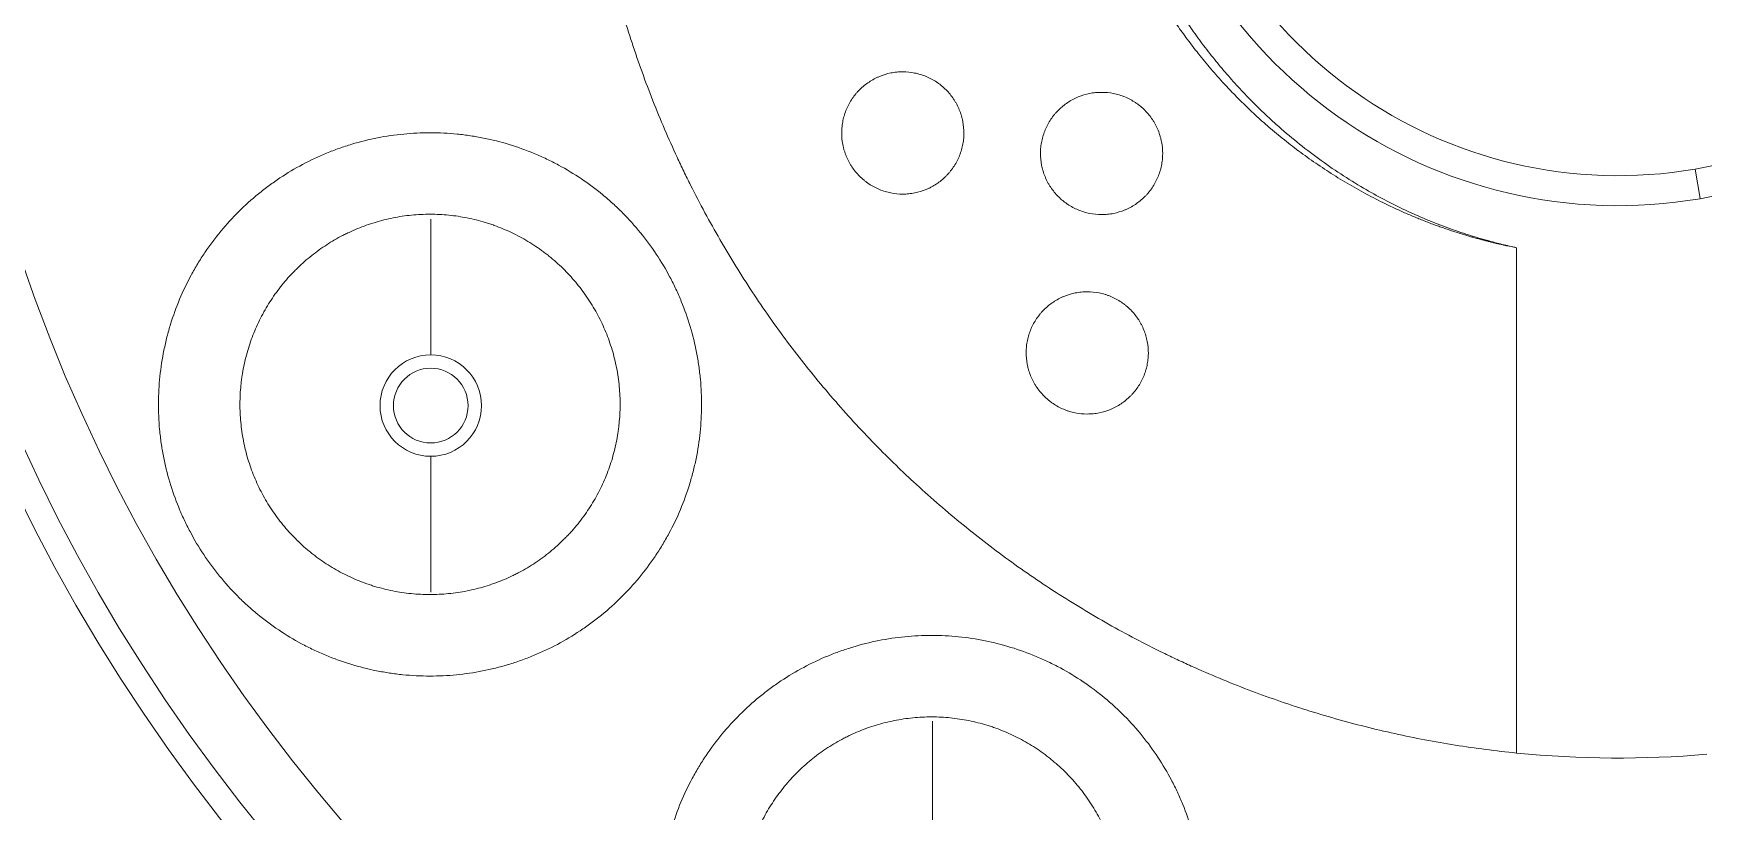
# Model space of a CAD drawing. Extents: x 541 to 1062, y 0 to 382.
# Drawn here: x 872.35 to 896.96, y 260 to 271.45 of the extents above; entities that cross this region are included whole.
import ezdxf

# ---------------------------------------------------------------- set-up
doc = ezdxf.new("R2010")
doc.units = 0
doc.header["$LTSCALE"] = 10
doc.header["$MEASUREMENT"] = 0
doc.layers.add('1', color=7, linetype='CONTINUOUS')

msp = doc.modelspace()

# ---------------------------------------------------------------- linework, layer by layer
at = {"layer": '1', "color": 7, "linetype": 'Continuous', "lineweight": 13}
for p, q in [((896.833, 269.458), (896.908, 269.022)), ((878.207, 268.721), (878.207, 266.722)), ((878.207, 263.228), (878.207, 265.228)), ((885.6, 261.328), (885.6, 259.328))]:
    msp.add_line(p, q, dxfattribs=at)
at = {"layer": '1', "color": 7, "linetype": 'Continuous', "lineweight": 18}
for centre, radius, start, end in [((895.7, 276.074), 45.353, 90, 267.6206), ((895.7, 276.074), 45.353, 272.3738, 90), ((895.7, 276.074), 41.78, 282.5334, 97.4666), ((895.7, 276.074), 41.2, 90, 267.3523), ((895.7, 276.074), 41.2, 272.6477, 90), ((895.7, 276.074), 41.78, 102.5334, 267.3912), ((895.7, 276.074), 7.155, 279.717, 99.717), ((895.7, 276.074), 7.155, 99.717, 279.717), ((878.207, 265.975), 0.55, 90, 270), ((878.207, 265.975), 0.55, 270, 90), ((895.7, 276.074), 15.288, 264.3694, 274.895)]:
    msp.add_arc(centre, radius, start, end, dxfattribs=at)
at = {"layer": '1', "color": 7, "linetype": 'Continuous', "lineweight": 13}
for centre, radius, start, end in [((895.7, 276.074), 26.189, 90, 270), ((895.7, 276.074), 26.189, 270, 90), ((895.7, 276.074), 6.713, 99.717, 279.717), ((895.7, 276.074), 6.713, 279.717, 99.717), ((895.7, 276.074), 25.813, 180, 270), ((895.7, 276.074), 24.827, 180, 0), ((895.7, 276.074), 25.813, 270, 0), ((878.207, 265.975), 0.747, 90, 270), ((878.207, 265.975), 0.747, 270, 90)]:
    msp.add_arc(centre, radius, start, end, dxfattribs=at)
at = {"layer": '1', "color": 7, "linetype": 'Continuous', "lineweight": 18}
for points, weights in [([(895.7, 321.97), (847.662, 321.97), (829.279, 277.589), (863.247, 243.621)], [1, 0.588455621577, 0.588455621577, 1]), ([(928.153, 243.621), (962.121, 277.589), (943.738, 321.97), (895.7, 321.97)], [1, 0.588455621576, 0.588455621576, 1])]:
    msp.add_rational_spline(points, weights, degree=3, dxfattribs=at)
for points, knots in [([(881.774, 282.383), (881.648, 282.105), (881.414, 281.544), (881.114, 280.684), (880.949, 280.1), (880.837, 279.658), (880.802, 279.51), (880.753, 279.287), (880.737, 279.212), (880.707, 279.063), (880.692, 278.989), (880.622, 278.616), (880.574, 278.317), (880.498, 277.719), (880.439, 277.119), (880.404, 276.218), (880.416, 275.616), (880.446, 275.013), (880.47, 274.711), (880.511, 274.333), (880.52, 274.257), (880.539, 274.106), (880.569, 273.879), (880.604, 273.655), (880.681, 273.207), (880.8, 272.615), (880.953, 272.033), (881.123, 271.456), (881.311, 270.885), (881.532, 270.323), (881.711, 269.906), (881.804, 269.699), (881.901, 269.493), (881.967, 269.356), (882.001, 269.287), (882.172, 268.947), (882.316, 268.68), (882.619, 268.157), (882.936, 267.644), (883.455, 266.906), (884.017, 266.2), (884.421, 265.75), (884.734, 265.421), (884.841, 265.312), (885.003, 265.152), (885.058, 265.099), (885.168, 264.993), (885.223, 264.941), (885.501, 264.682), (885.956, 264.283), (886.669, 263.728), (887.412, 263.217), (888.186, 262.75), (888.789, 262.433), (889.132, 262.269), (889.27, 262.204), (889.339, 262.172), (889.547, 262.078), (889.686, 262.018), (890.106, 261.843), (890.388, 261.736), (890.957, 261.537), (891.531, 261.357), (892.406, 261.136), (892.999, 261.024), (893.596, 260.929), (893.897, 260.89), (894.2, 260.86)], [0, 0, 0, 0, 0.03125, 0.0625, 0.09375, 0.09375, 0.109375, 0.109375, 0.117187, 0.117187, 0.125, 0.125, 0.15625, 0.15625, 0.1875, 0.21875, 0.25, 0.25, 0.28125, 0.28125, 0.289062, 0.289062, 0.296875, 0.3125, 0.3125, 0.34375, 0.375, 0.375, 0.40625, 0.4375, 0.4375, 0.453125, 0.460937, 0.460937, 0.46875, 0.46875, 0.5, 0.5, 0.53125, 0.5625, 0.59375, 0.625, 0.625, 0.640625, 0.640625, 0.648437, 0.648437, 0.65625, 0.65625, 0.6875, 0.71875, 0.75, 0.78125, 0.8125, 0.820312, 0.820312, 0.828125, 0.828125, 0.84375, 0.84375, 0.875, 0.875, 0.90625, 0.9375, 0.96875, 0.96875, 1, 1, 1, 1]), ([(894.2, 268.3), (894.187, 268.302), (894.16, 268.307), (894.119, 268.316), (894.076, 268.325), (894.031, 268.334), (893.985, 268.345), (893.937, 268.355), (893.888, 268.367), (893.837, 268.379), (893.784, 268.392), (893.73, 268.406), (893.674, 268.421), (893.617, 268.437), (893.559, 268.453), (893.499, 268.47), (893.437, 268.489), (893.374, 268.508), (893.309, 268.528), (893.244, 268.55), (893.176, 268.572), (893.108, 268.596), (893.037, 268.621), (892.966, 268.647), (892.893, 268.674), (892.819, 268.703), (892.744, 268.733), (892.668, 268.765), (892.59, 268.798), (892.511, 268.833), (892.432, 268.869), (892.351, 268.907), (892.248, 268.956), (892.125, 269.018), (891.983, 269.093), (891.844, 269.17), (891.706, 269.249), (891.571, 269.33), (891.438, 269.414), (891.308, 269.5), (891.18, 269.588), (891.054, 269.677), (890.931, 269.769), (890.81, 269.863), (890.692, 269.959), (890.57, 270.061), (890.446, 270.168), (890.321, 270.282), (890.202, 270.396), (890.087, 270.51), (889.977, 270.624), (889.872, 270.737), (889.771, 270.849), (889.675, 270.961), (889.583, 271.071), (889.495, 271.18), (889.412, 271.288), (889.332, 271.394), (889.256, 271.498), (889.184, 271.6), (889.115, 271.701), (889.05, 271.8), (888.988, 271.896), (888.93, 271.99), (888.874, 272.082), (888.822, 272.171), (888.773, 272.258), (888.726, 272.342), (888.682, 272.424), (888.641, 272.503), (888.602, 272.579), (888.566, 272.652), (888.532, 272.722), (888.5, 272.789), (888.47, 272.853), (888.443, 272.914), (888.417, 272.972), (888.394, 273.027), (888.372, 273.079), (888.352, 273.127), (888.334, 273.172), (888.317, 273.214), (888.302, 273.252), (888.289, 273.287), (888.277, 273.319), (888.27, 273.339), (888.266, 273.349)], [0, 0, 0, 0, 0.004979, 0.010167, 0.015564, 0.02117, 0.026984, 0.033008, 0.03924, 0.04568, 0.052329, 0.059186, 0.066251, 0.073523, 0.081003, 0.088691, 0.096585, 0.104687, 0.112995, 0.12151, 0.130231, 0.139158, 0.148291, 0.15763, 0.167175, 0.176925, 0.186881, 0.197043, 0.20741, 0.217984, 0.228762, 0.239745, 0.250933, 0.270738, 0.290436, 0.310026, 0.329511, 0.348891, 0.368169, 0.387345, 0.406423, 0.425405, 0.444293, 0.463092, 0.481804, 0.500431, 0.521613, 0.542359, 0.562667, 0.582537, 0.601966, 0.620952, 0.639492, 0.657586, 0.675234, 0.692436, 0.709191, 0.7255, 0.741363, 0.756779, 0.771748, 0.78627, 0.800345, 0.813973, 0.827153, 0.839885, 0.852169, 0.864004, 0.87539, 0.886326, 0.896813, 0.90685, 0.916436, 0.925572, 0.934257, 0.942491, 0.950274, 0.957605, 0.964485, 0.970914, 0.976891, 0.982417, 0.98749, 0.992112, 0.996282, 1, 1, 1, 1]), ([(888.428, 273.408), (888.434, 273.394), (888.444, 273.367), (888.459, 273.325), (888.475, 273.284), (888.491, 273.243), (888.507, 273.202), (888.523, 273.161), (888.54, 273.12), (888.557, 273.079), (888.574, 273.039), (888.591, 272.999), (888.608, 272.958), (888.626, 272.918), (888.643, 272.878), (888.661, 272.838), (888.68, 272.798), (888.698, 272.759), (888.716, 272.719), (888.735, 272.68), (888.754, 272.641), (888.773, 272.601), (888.793, 272.562), (888.812, 272.523), (888.832, 272.485), (888.852, 272.446), (888.872, 272.407), (888.892, 272.369), (888.913, 272.331), (888.934, 272.293), (888.955, 272.254), (888.976, 272.217), (888.997, 272.179), (889.019, 272.141), (889.04, 272.103), (889.062, 272.066), (889.084, 272.029), (889.107, 271.992), (889.129, 271.954), (889.152, 271.918), (889.175, 271.881), (889.198, 271.844), (889.221, 271.807), (889.245, 271.771), (889.268, 271.735), (889.292, 271.698), (889.316, 271.662), (889.387, 271.558), (889.506, 271.389), (889.681, 271.159), (889.862, 270.936), (890.051, 270.72), (890.247, 270.511), (890.45, 270.309), (890.688, 270.088), (890.964, 269.853), (891.282, 269.609), (891.609, 269.383), (892.029, 269.122), (892.552, 268.847), (893.075, 268.629), (893.492, 268.486), (893.727, 268.417), (893.893, 268.373), (893.992, 268.348), (894.095, 268.324), (894.165, 268.308), (894.2, 268.3)], [0, 0, 0, 0, 0.005503, 0.011001, 0.016493, 0.021979, 0.027461, 0.032937, 0.038409, 0.043876, 0.049338, 0.054796, 0.06025, 0.065699, 0.071145, 0.076586, 0.082024, 0.087459, 0.09289, 0.098317, 0.103742, 0.109163, 0.114582, 0.119998, 0.125412, 0.130823, 0.136232, 0.141639, 0.147044, 0.152448, 0.157849, 0.163249, 0.168648, 0.174046, 0.179443, 0.184839, 0.190234, 0.195629, 0.201023, 0.206417, 0.211811, 0.217205, 0.222599, 0.227993, 0.233388, 0.238784, 0.24418, 0.249577, 0.285667, 0.321564, 0.357309, 0.392944, 0.428511, 0.464054, 0.499615, 0.549773, 0.599497, 0.648912, 0.69814, 0.783904, 0.869206, 0.909108, 0.94837, 0.960559, 0.973227, 0.986373, 1, 1, 1, 1]), ([(885.16, 269.089), (885.101, 269.089), (885.043, 269.095), (884.957, 269.112), (884.928, 269.119), (884.872, 269.136), (884.844, 269.146), (884.762, 269.18), (884.71, 269.207), (884.648, 269.248), (884.636, 269.257), (884.612, 269.275), (884.601, 269.284), (884.566, 269.312), (884.544, 269.332), (884.481, 269.395), (884.444, 269.441), (884.402, 269.503), (884.394, 269.516), (884.379, 269.541), (884.357, 269.58), (884.326, 269.647), (884.306, 269.703), (884.293, 269.746), (884.289, 269.76), (884.282, 269.789), (884.279, 269.804), (884.265, 269.877), (884.26, 269.936), (884.26, 270.025), (884.262, 270.054), (884.268, 270.114), (884.273, 270.143), (884.291, 270.229), (884.308, 270.285), (884.337, 270.353), (884.343, 270.367), (884.356, 270.394), (884.376, 270.433), (884.414, 270.495), (884.449, 270.542), (884.477, 270.576), (884.487, 270.587), (884.507, 270.608), (884.517, 270.619), (884.569, 270.671), (884.614, 270.707), (884.687, 270.755), (884.712, 270.77), (884.751, 270.791), (884.764, 270.797), (884.791, 270.81), (884.804, 270.816), (884.872, 270.844), (884.927, 270.86), (884.999, 270.875), (885.013, 270.877), (885.042, 270.881), (885.057, 270.883), (885.101, 270.888), (885.13, 270.889), (885.16, 270.889)], [0, 0, 0, 0, 0.0625, 0.0625, 0.09375, 0.09375, 0.125, 0.125, 0.1875, 0.1875, 0.203125, 0.203125, 0.21875, 0.21875, 0.25, 0.25, 0.3125, 0.3125, 0.328125, 0.328125, 0.34375, 0.375, 0.40625, 0.40625, 0.421875, 0.421875, 0.4375, 0.4375, 0.5, 0.5, 0.53125, 0.53125, 0.5625, 0.5625, 0.625, 0.625, 0.640625, 0.640625, 0.65625, 0.6875, 0.71875, 0.71875, 0.734375, 0.734375, 0.75, 0.75, 0.8125, 0.8125, 0.84375, 0.84375, 0.859375, 0.859375, 0.875, 0.875, 0.9375, 0.9375, 0.953125, 0.953125, 0.96875, 0.96875, 1, 1, 1, 1]), ([(885.16, 270.889), (885.219, 270.889), (885.277, 270.883), (885.363, 270.866), (885.392, 270.859), (885.448, 270.842), (885.477, 270.832), (885.558, 270.798), (885.61, 270.771), (885.672, 270.73), (885.684, 270.721), (885.708, 270.703), (885.719, 270.694), (885.754, 270.666), (885.776, 270.646), (885.839, 270.583), (885.876, 270.537), (885.918, 270.475), (885.926, 270.462), (885.941, 270.437), (885.963, 270.398), (885.994, 270.33), (886.014, 270.274), (886.027, 270.232), (886.031, 270.217), (886.038, 270.188), (886.041, 270.174), (886.055, 270.1), (886.06, 270.041), (886.06, 269.953), (886.058, 269.923), (886.052, 269.864), (886.047, 269.835), (886.029, 269.748), (886.012, 269.692), (885.983, 269.624), (885.977, 269.611), (885.964, 269.584), (885.944, 269.545), (885.905, 269.482), (885.87, 269.436), (885.842, 269.402), (885.833, 269.391), (885.813, 269.369), (885.803, 269.359), (885.75, 269.307), (885.705, 269.271), (885.632, 269.222), (885.607, 269.208), (885.569, 269.187), (885.555, 269.18), (885.529, 269.168), (885.516, 269.162), (885.448, 269.134), (885.393, 269.118), (885.321, 269.103), (885.307, 269.101), (885.278, 269.097), (885.263, 269.095), (885.219, 269.09), (885.19, 269.089), (885.16, 269.089)], [0, 0, 0, 0, 0.0625, 0.0625, 0.09375, 0.09375, 0.125, 0.125, 0.1875, 0.1875, 0.203125, 0.203125, 0.21875, 0.21875, 0.25, 0.25, 0.3125, 0.3125, 0.328125, 0.328125, 0.34375, 0.375, 0.40625, 0.40625, 0.421875, 0.421875, 0.4375, 0.4375, 0.5, 0.5, 0.53125, 0.53125, 0.5625, 0.5625, 0.625, 0.625, 0.640625, 0.640625, 0.65625, 0.6875, 0.71875, 0.71875, 0.734375, 0.734375, 0.75, 0.75, 0.8125, 0.8125, 0.84375, 0.84375, 0.859375, 0.859375, 0.875, 0.875, 0.9375, 0.9375, 0.953125, 0.953125, 0.96875, 0.96875, 1, 1, 1, 1]), ([(888.088, 268.787), (888.029, 268.787), (887.971, 268.793), (887.885, 268.81), (887.856, 268.817), (887.799, 268.835), (887.771, 268.845), (887.689, 268.879), (887.637, 268.906), (887.576, 268.947), (887.564, 268.956), (887.54, 268.974), (887.528, 268.983), (887.494, 269.011), (887.472, 269.031), (887.409, 269.094), (887.372, 269.14), (887.331, 269.202), (887.323, 269.214), (887.307, 269.24), (887.285, 269.279), (887.254, 269.346), (887.235, 269.401), (887.222, 269.444), (887.218, 269.458), (887.211, 269.487), (887.208, 269.502), (887.194, 269.575), (887.188, 269.633), (887.189, 269.722), (887.19, 269.751), (887.196, 269.81), (887.201, 269.84), (887.219, 269.926), (887.236, 269.982), (887.264, 270.05), (887.271, 270.063), (887.283, 270.09), (887.303, 270.129), (887.341, 270.192), (887.376, 270.239), (887.404, 270.272), (887.414, 270.283), (887.434, 270.305), (887.444, 270.316), (887.496, 270.368), (887.542, 270.405), (887.614, 270.453), (887.639, 270.468), (887.678, 270.489), (887.692, 270.495), (887.718, 270.508), (887.732, 270.514), (887.799, 270.542), (887.855, 270.559), (887.927, 270.573), (887.941, 270.575), (887.97, 270.58), (887.985, 270.582), (888.029, 270.586), (888.059, 270.587), (888.088, 270.587)], [0, 0, 0, 0, 0.0625, 0.0625, 0.09375, 0.09375, 0.125, 0.125, 0.1875, 0.1875, 0.203125, 0.203125, 0.21875, 0.21875, 0.25, 0.25, 0.3125, 0.3125, 0.328125, 0.328125, 0.34375, 0.375, 0.40625, 0.40625, 0.421875, 0.421875, 0.4375, 0.4375, 0.5, 0.5, 0.53125, 0.53125, 0.5625, 0.5625, 0.625, 0.625, 0.640625, 0.640625, 0.65625, 0.6875, 0.71875, 0.71875, 0.734375, 0.734375, 0.75, 0.75, 0.8125, 0.8125, 0.84375, 0.84375, 0.859375, 0.859375, 0.875, 0.875, 0.9375, 0.9375, 0.953125, 0.953125, 0.96875, 0.96875, 1, 1, 1, 1]), ([(888.088, 270.587), (888.148, 270.587), (888.206, 270.582), (888.292, 270.564), (888.321, 270.557), (888.377, 270.54), (888.406, 270.53), (888.488, 270.496), (888.539, 270.468), (888.601, 270.427), (888.613, 270.419), (888.637, 270.401), (888.649, 270.392), (888.683, 270.363), (888.705, 270.344), (888.768, 270.281), (888.805, 270.235), (888.846, 270.173), (888.854, 270.16), (888.87, 270.135), (888.891, 270.096), (888.923, 270.029), (888.942, 269.973), (888.955, 269.93), (888.959, 269.916), (888.966, 269.887), (888.969, 269.873), (888.983, 269.8), (888.989, 269.741), (888.988, 269.653), (888.987, 269.623), (888.98, 269.564), (888.976, 269.535), (888.958, 269.448), (888.941, 269.392), (888.912, 269.324), (888.906, 269.311), (888.893, 269.284), (888.873, 269.245), (888.835, 269.183), (888.8, 269.136), (888.772, 269.102), (888.763, 269.091), (888.743, 269.069), (888.733, 269.059), (888.68, 269.007), (888.635, 268.97), (888.562, 268.922), (888.537, 268.907), (888.498, 268.886), (888.485, 268.879), (888.459, 268.867), (888.445, 268.861), (888.378, 268.833), (888.322, 268.816), (888.25, 268.802), (888.236, 268.799), (888.206, 268.795), (888.192, 268.793), (888.148, 268.789), (888.118, 268.787), (888.088, 268.787)], [0, 0, 0, 0, 0.0625, 0.0625, 0.09375, 0.09375, 0.125, 0.125, 0.1875, 0.1875, 0.203125, 0.203125, 0.21875, 0.21875, 0.25, 0.25, 0.3125, 0.3125, 0.328125, 0.328125, 0.34375, 0.375, 0.40625, 0.40625, 0.421875, 0.421875, 0.4375, 0.4375, 0.5, 0.5, 0.53125, 0.53125, 0.5625, 0.5625, 0.625, 0.625, 0.640625, 0.640625, 0.65625, 0.6875, 0.71875, 0.71875, 0.734375, 0.734375, 0.75, 0.75, 0.8125, 0.8125, 0.84375, 0.84375, 0.859375, 0.859375, 0.875, 0.875, 0.9375, 0.9375, 0.953125, 0.953125, 0.96875, 0.96875, 1, 1, 1, 1]), ([(878.2, 269.993), (878.068, 269.993), (877.938, 269.986), (877.678, 269.961), (877.421, 269.923), (877.169, 269.861), (876.981, 269.804), (876.919, 269.784), (876.795, 269.74), (876.733, 269.716), (876.552, 269.642), (876.317, 269.531), (876.094, 269.398), (875.931, 269.29), (875.851, 269.234), (875.773, 269.175), (875.721, 269.135), (875.695, 269.114), (875.567, 269.011), (875.47, 268.923), (875.286, 268.74), (875.111, 268.548), (874.954, 268.34), (874.863, 268.204), (874.845, 268.177), (874.809, 268.121), (874.792, 268.093), (874.741, 268.009), (874.708, 267.952), (874.615, 267.779), (874.502, 267.544), (874.413, 267.299), (874.355, 267.112), (874.329, 267.018), (874.305, 266.922), (874.291, 266.858), (874.284, 266.825), (874.251, 266.664), (874.231, 266.534), (874.204, 266.274), (874.19, 266.014), (874.201, 265.752), (874.216, 265.588), (874.22, 265.555), (874.228, 265.489), (874.232, 265.457), (874.246, 265.358), (874.257, 265.294), (874.295, 265.1), (874.357, 264.846), (874.444, 264.599), (874.519, 264.417), (874.545, 264.357), (874.601, 264.237), (874.631, 264.178), (874.724, 264.002), (874.858, 263.777), (875.091, 263.461), (875.267, 263.266), (875.383, 263.148), (875.407, 263.125), (875.455, 263.079), (875.527, 263.012), (875.602, 262.947), (875.754, 262.822), (875.963, 262.666), (876.187, 262.531), (876.361, 262.438), (876.42, 262.408), (876.509, 262.366), (876.539, 262.352), (876.6, 262.325), (876.63, 262.312), (876.782, 262.249), (877.028, 262.161), (877.28, 262.097), (877.472, 262.058), (877.537, 262.047), (877.666, 262.027), (877.732, 262.019), (877.928, 261.999), (878.06, 261.993), (878.192, 261.993)], [0, 0, 0, 0, 0.03125, 0.03125, 0.0625, 0.09375, 0.09375, 0.109375, 0.109375, 0.125, 0.125, 0.15625, 0.1875, 0.1875, 0.203125, 0.210938, 0.210938, 0.21875, 0.21875, 0.25, 0.25, 0.28125, 0.3125, 0.3125, 0.320312, 0.320312, 0.328125, 0.328125, 0.34375, 0.34375, 0.375, 0.40625, 0.40625, 0.421875, 0.429687, 0.429687, 0.4375, 0.4375, 0.46875, 0.46875, 0.5, 0.53125, 0.53125, 0.539062, 0.539062, 0.546875, 0.546875, 0.5625, 0.5625, 0.59375, 0.625, 0.625, 0.640625, 0.640625, 0.65625, 0.65625, 0.6875, 0.71875, 0.75, 0.75, 0.757812, 0.757812, 0.765625, 0.78125, 0.78125, 0.8125, 0.84375, 0.84375, 0.859375, 0.859375, 0.867187, 0.867187, 0.875, 0.875, 0.90625, 0.9375, 0.9375, 0.953125, 0.953125, 0.96875, 0.96875, 1, 1, 1, 1]), ([(878.192, 261.993), (878.324, 261.993), (878.454, 261.999), (878.714, 262.024), (878.971, 262.062), (879.223, 262.125), (879.411, 262.181), (879.474, 262.202), (879.598, 262.246), (879.659, 262.269), (879.84, 262.344), (880.075, 262.454), (880.298, 262.587), (880.461, 262.695), (880.541, 262.751), (880.62, 262.81), (880.671, 262.85), (880.697, 262.871), (880.825, 262.975), (880.922, 263.062), (881.106, 263.245), (881.281, 263.437), (881.438, 263.646), (881.529, 263.781), (881.547, 263.809), (881.583, 263.864), (881.6, 263.892), (881.651, 263.977), (881.684, 264.033), (881.777, 264.206), (881.89, 264.441), (881.979, 264.686), (882.037, 264.873), (882.063, 264.968), (882.087, 265.063), (882.102, 265.128), (882.109, 265.16), (882.142, 265.322), (882.161, 265.451), (882.188, 265.711), (882.202, 265.972), (882.191, 266.233), (882.176, 266.397), (882.172, 266.43), (882.164, 266.496), (882.16, 266.529), (882.146, 266.627), (882.135, 266.692), (882.097, 266.885), (882.035, 267.139), (881.948, 267.386), (881.873, 267.568), (881.847, 267.629), (881.791, 267.748), (881.761, 267.808), (881.668, 267.983), (881.534, 268.209), (881.301, 268.524), (881.125, 268.72), (881.009, 268.837), (880.985, 268.86), (880.937, 268.906), (880.865, 268.974), (880.79, 269.038), (880.638, 269.163), (880.429, 269.319), (880.205, 269.454), (880.031, 269.547), (879.972, 269.577), (879.883, 269.62), (879.853, 269.634), (879.793, 269.66), (879.762, 269.673), (879.611, 269.736), (879.365, 269.825), (879.112, 269.889), (878.92, 269.927), (878.856, 269.938), (878.726, 269.958), (878.661, 269.966), (878.464, 269.986), (878.332, 269.993), (878.2, 269.993)], [0, 0, 0, 0, 0.03125, 0.03125, 0.0625, 0.09375, 0.09375, 0.109375, 0.109375, 0.125, 0.125, 0.15625, 0.1875, 0.1875, 0.203125, 0.210938, 0.210938, 0.21875, 0.21875, 0.25, 0.25, 0.28125, 0.3125, 0.3125, 0.320313, 0.320313, 0.328125, 0.328125, 0.34375, 0.34375, 0.375, 0.40625, 0.40625, 0.421875, 0.429688, 0.429688, 0.4375, 0.4375, 0.46875, 0.46875, 0.5, 0.53125, 0.53125, 0.539063, 0.539063, 0.546875, 0.546875, 0.5625, 0.5625, 0.59375, 0.625, 0.625, 0.640625, 0.640625, 0.65625, 0.65625, 0.6875, 0.71875, 0.75, 0.75, 0.757813, 0.757813, 0.765625, 0.78125, 0.78125, 0.8125, 0.84375, 0.84375, 0.859375, 0.859375, 0.867188, 0.867188, 0.875, 0.875, 0.90625, 0.9375, 0.9375, 0.953125, 0.953125, 0.96875, 0.96875, 1, 1, 1, 1]), ([(878.193, 263.193), (878.101, 263.193), (877.918, 263.202), (877.647, 263.242), (877.47, 263.287), (877.36, 263.32), (877.338, 263.327), (877.294, 263.342), (877.273, 263.349), (877.207, 263.373), (877.164, 263.389), (877.037, 263.442), (876.872, 263.521), (876.715, 263.615), (876.601, 263.691), (876.544, 263.731), (876.489, 263.773), (876.453, 263.801), (876.435, 263.816), (876.345, 263.889), (876.209, 264.013), (876.025, 264.217), (875.916, 264.365), (875.839, 264.48), (875.815, 264.519), (875.767, 264.599), (875.745, 264.639), (875.68, 264.761), (875.602, 264.927), (875.541, 265.1), (875.501, 265.232), (875.489, 265.276), (875.467, 265.366), (875.457, 265.411), (875.43, 265.547), (875.404, 265.729), (875.392, 266.003), (875.401, 266.186), (875.413, 266.301), (875.416, 266.324), (875.422, 266.37), (875.431, 266.439), (875.443, 266.506), (875.471, 266.641), (875.516, 266.818), (875.578, 266.989), (875.631, 267.116), (875.65, 267.158), (875.69, 267.242), (875.71, 267.283), (875.776, 267.404), (875.87, 267.56), (875.979, 267.705), (876.066, 267.811), (876.111, 267.863), (876.158, 267.913), (876.19, 267.946), (876.206, 267.963), (876.288, 268.044), (876.424, 268.166), (876.643, 268.328), (876.799, 268.421), (876.9, 268.475), (876.921, 268.485), (876.962, 268.506), (876.982, 268.516), (877.045, 268.546), (877.087, 268.564), (877.214, 268.616), (877.385, 268.677), (877.561, 268.721), (877.696, 268.748), (877.741, 268.756), (877.831, 268.769), (877.877, 268.775), (878.015, 268.788), (878.107, 268.793), (878.199, 268.793)], [0, 0, 0, 0, 0.03125, 0.0625, 0.09375, 0.09375, 0.101562, 0.101562, 0.109375, 0.109375, 0.125, 0.125, 0.15625, 0.1875, 0.1875, 0.203125, 0.210937, 0.210937, 0.21875, 0.21875, 0.25, 0.28125, 0.3125, 0.3125, 0.328125, 0.328125, 0.34375, 0.34375, 0.375, 0.40625, 0.40625, 0.421875, 0.421875, 0.4375, 0.4375, 0.46875, 0.5, 0.53125, 0.53125, 0.539063, 0.539063, 0.546875, 0.5625, 0.5625, 0.59375, 0.625, 0.625, 0.640625, 0.640625, 0.65625, 0.65625, 0.6875, 0.71875, 0.71875, 0.734375, 0.742188, 0.742188, 0.75, 0.75, 0.78125, 0.8125, 0.84375, 0.84375, 0.851563, 0.851563, 0.859375, 0.859375, 0.875, 0.875, 0.90625, 0.9375, 0.9375, 0.953125, 0.953125, 0.96875, 0.96875, 1, 1, 1, 1]), ([(878.199, 268.793), (878.291, 268.793), (878.474, 268.783), (878.745, 268.743), (878.922, 268.698), (879.032, 268.665), (879.054, 268.658), (879.098, 268.644), (879.12, 268.636), (879.185, 268.613), (879.228, 268.596), (879.355, 268.543), (879.52, 268.465), (879.677, 268.371), (879.791, 268.294), (879.848, 268.255), (879.903, 268.213), (879.939, 268.184), (879.957, 268.169), (880.047, 268.096), (880.183, 267.972), (880.367, 267.768), (880.476, 267.621), (880.553, 267.505), (880.578, 267.466), (880.625, 267.386), (880.648, 267.346), (880.712, 267.224), (880.79, 267.058), (880.851, 266.886), (880.891, 266.754), (880.903, 266.709), (880.925, 266.619), (880.935, 266.574), (880.962, 266.438), (880.988, 266.256), (881.001, 265.982), (880.991, 265.799), (880.979, 265.684), (880.976, 265.661), (880.971, 265.615), (880.961, 265.547), (880.949, 265.479), (880.922, 265.344), (880.876, 265.168), (880.814, 264.996), (880.761, 264.869), (880.742, 264.827), (880.703, 264.744), (880.682, 264.703), (880.616, 264.582), (880.522, 264.426), (880.413, 264.28), (880.326, 264.174), (880.281, 264.123), (880.234, 264.072), (880.202, 264.039), (880.186, 264.023), (880.104, 263.942), (879.969, 263.819), (879.749, 263.658), (879.593, 263.564), (879.492, 263.51), (879.471, 263.5), (879.43, 263.479), (879.41, 263.469), (879.347, 263.44), (879.305, 263.421), (879.179, 263.369), (879.007, 263.308), (878.831, 263.264), (878.697, 263.237), (878.651, 263.23), (878.561, 263.216), (878.515, 263.211), (878.377, 263.197), (878.285, 263.193), (878.193, 263.193)], [0, 0, 0, 0, 0.03125, 0.0625, 0.09375, 0.09375, 0.101562, 0.101562, 0.109375, 0.109375, 0.125, 0.125, 0.15625, 0.1875, 0.1875, 0.203125, 0.210937, 0.210937, 0.21875, 0.21875, 0.25, 0.28125, 0.3125, 0.3125, 0.328125, 0.328125, 0.34375, 0.34375, 0.375, 0.40625, 0.40625, 0.421875, 0.421875, 0.4375, 0.4375, 0.46875, 0.5, 0.53125, 0.53125, 0.539062, 0.539062, 0.546875, 0.5625, 0.5625, 0.59375, 0.625, 0.625, 0.640625, 0.640625, 0.65625, 0.65625, 0.6875, 0.71875, 0.71875, 0.734375, 0.742187, 0.742187, 0.75, 0.75, 0.78125, 0.8125, 0.84375, 0.84375, 0.851562, 0.851562, 0.859375, 0.859375, 0.875, 0.875, 0.90625, 0.9375, 0.9375, 0.953125, 0.953125, 0.96875, 0.96875, 1, 1, 1, 1]), ([(887.877, 265.851), (887.817, 265.851), (887.759, 265.857), (887.672, 265.874), (887.643, 265.881), (887.601, 265.894), (887.586, 265.899), (887.558, 265.909), (887.544, 265.915), (887.476, 265.943), (887.424, 265.971), (887.362, 266.013), (887.35, 266.021), (887.326, 266.039), (887.314, 266.049), (887.28, 266.077), (887.258, 266.097), (887.195, 266.161), (887.158, 266.207), (887.117, 266.269), (887.109, 266.282), (887.094, 266.308), (887.072, 266.347), (887.041, 266.414), (887.022, 266.47), (887.009, 266.512), (887.005, 266.527), (886.998, 266.556), (886.995, 266.57), (886.982, 266.643), (886.976, 266.701), (886.977, 266.775), (886.978, 266.79), (886.979, 266.819), (886.981, 266.834), (886.985, 266.878), (886.99, 266.907), (887.008, 266.993), (887.025, 267.048), (887.054, 267.116), (887.06, 267.129), (887.073, 267.156), (887.093, 267.195), (887.131, 267.257), (887.166, 267.303), (887.193, 267.337), (887.203, 267.348), (887.223, 267.369), (887.233, 267.38), (887.285, 267.432), (887.33, 267.468), (887.403, 267.516), (887.428, 267.531), (887.467, 267.552), (887.48, 267.559), (887.506, 267.571), (887.52, 267.577), (887.587, 267.605), (887.643, 267.622), (887.715, 267.636), (887.729, 267.639), (887.759, 267.643), (887.773, 267.645), (887.818, 267.65), (887.847, 267.651), (887.877, 267.651)], [0, 0, 0, 0, 0.0625, 0.0625, 0.09375, 0.09375, 0.109375, 0.109375, 0.125, 0.125, 0.1875, 0.1875, 0.203125, 0.203125, 0.21875, 0.21875, 0.25, 0.25, 0.3125, 0.3125, 0.328125, 0.328125, 0.34375, 0.375, 0.40625, 0.40625, 0.421875, 0.421875, 0.4375, 0.4375, 0.5, 0.5, 0.515625, 0.515625, 0.53125, 0.53125, 0.5625, 0.5625, 0.625, 0.625, 0.640625, 0.640625, 0.65625, 0.6875, 0.71875, 0.71875, 0.734375, 0.734375, 0.75, 0.75, 0.8125, 0.8125, 0.84375, 0.84375, 0.859375, 0.859375, 0.875, 0.875, 0.9375, 0.9375, 0.953125, 0.953125, 0.96875, 0.96875, 1, 1, 1, 1]), ([(887.877, 267.651), (887.936, 267.651), (887.995, 267.645), (888.082, 267.628), (888.111, 267.621), (888.153, 267.608), (888.167, 267.603), (888.196, 267.593), (888.21, 267.588), (888.278, 267.559), (888.33, 267.531), (888.392, 267.489), (888.404, 267.481), (888.428, 267.463), (888.44, 267.453), (888.474, 267.425), (888.496, 267.405), (888.559, 267.341), (888.596, 267.295), (888.637, 267.233), (888.645, 267.22), (888.66, 267.194), (888.682, 267.155), (888.713, 267.088), (888.732, 267.032), (888.749, 266.975), (888.756, 266.946), (888.772, 266.859), (888.778, 266.8), (888.777, 266.727), (888.776, 266.712), (888.775, 266.683), (888.773, 266.668), (888.768, 266.624), (888.764, 266.595), (888.746, 266.509), (888.728, 266.454), (888.7, 266.386), (888.694, 266.373), (888.681, 266.346), (888.661, 266.307), (888.623, 266.245), (888.588, 266.199), (888.56, 266.165), (888.551, 266.154), (888.531, 266.133), (888.521, 266.122), (888.469, 266.071), (888.424, 266.034), (888.351, 265.986), (888.326, 265.971), (888.287, 265.95), (888.274, 265.943), (888.248, 265.931), (888.234, 265.925), (888.167, 265.897), (888.111, 265.88), (888.039, 265.866), (888.025, 265.863), (887.995, 265.859), (887.981, 265.857), (887.936, 265.853), (887.907, 265.851), (887.877, 265.851)], [0, 0, 0, 0, 0.0625, 0.0625, 0.09375, 0.09375, 0.109375, 0.109375, 0.125, 0.125, 0.1875, 0.1875, 0.203125, 0.203125, 0.21875, 0.21875, 0.25, 0.25, 0.3125, 0.3125, 0.328125, 0.328125, 0.34375, 0.375, 0.40625, 0.40625, 0.4375, 0.4375, 0.5, 0.5, 0.515625, 0.515625, 0.53125, 0.53125, 0.5625, 0.5625, 0.625, 0.625, 0.640625, 0.640625, 0.65625, 0.6875, 0.71875, 0.71875, 0.734375, 0.734375, 0.75, 0.75, 0.8125, 0.8125, 0.84375, 0.84375, 0.859375, 0.859375, 0.875, 0.875, 0.9375, 0.9375, 0.953125, 0.953125, 0.96875, 0.96875, 1, 1, 1, 1]), ([(885.586, 262.591), (885.454, 262.591), (885.323, 262.585), (885.062, 262.56), (884.804, 262.521), (884.551, 262.458), (884.394, 262.411), (884.363, 262.401), (884.3, 262.38), (884.269, 262.37), (884.176, 262.336), (884.114, 262.313), (883.933, 262.238), (883.697, 262.126), (883.474, 261.993), (883.311, 261.885), (883.231, 261.828), (883.152, 261.769), (883.1, 261.728), (883.075, 261.708), (882.947, 261.604), (882.851, 261.516), (882.666, 261.333), (882.492, 261.141), (882.336, 260.932), (882.244, 260.796), (882.226, 260.769), (882.191, 260.713), (882.174, 260.685), (882.123, 260.601), (882.091, 260.544), (881.998, 260.372), (881.886, 260.137), (881.798, 259.893), (881.74, 259.706), (881.714, 259.612), (881.69, 259.516), (881.676, 259.452), (881.669, 259.42), (881.636, 259.259), (881.616, 259.13), (881.59, 258.871), (881.583, 258.742), (881.581, 258.481), (881.587, 258.351), (881.605, 258.155), (881.613, 258.089), (881.632, 257.959), (881.643, 257.894), (881.68, 257.702), (881.742, 257.448), (881.829, 257.202), (881.903, 257.02), (881.929, 256.96), (881.985, 256.841), (882.014, 256.781), (882.107, 256.607), (882.24, 256.381), (882.395, 256.171), (882.56, 255.968), (882.648, 255.87), (882.764, 255.752), (882.788, 255.729), (882.835, 255.683), (882.908, 255.615), (882.982, 255.551), (883.134, 255.425), (883.343, 255.269), (883.568, 255.133), (883.741, 255.039), (883.8, 255.01), (883.89, 254.967), (883.92, 254.953), (883.98, 254.926), (884.011, 254.913), (884.163, 254.849), (884.409, 254.76), (884.663, 254.696), (884.92, 254.644), (885.05, 254.625), (885.313, 254.598), (885.446, 254.591), (885.578, 254.591)], [0, 0, 0, 0, 0.03125, 0.03125, 0.0625, 0.09375, 0.09375, 0.101562, 0.101562, 0.109375, 0.109375, 0.125, 0.125, 0.15625, 0.1875, 0.1875, 0.203125, 0.210937, 0.210937, 0.21875, 0.21875, 0.25, 0.25, 0.28125, 0.3125, 0.3125, 0.320312, 0.320312, 0.328125, 0.328125, 0.34375, 0.34375, 0.375, 0.40625, 0.40625, 0.421875, 0.429687, 0.429687, 0.4375, 0.4375, 0.46875, 0.46875, 0.5, 0.5, 0.53125, 0.53125, 0.546875, 0.546875, 0.5625, 0.5625, 0.59375, 0.625, 0.625, 0.640625, 0.640625, 0.65625, 0.65625, 0.6875, 0.71875, 0.71875, 0.75, 0.75, 0.757812, 0.757812, 0.765625, 0.78125, 0.78125, 0.8125, 0.84375, 0.84375, 0.859375, 0.859375, 0.867187, 0.867187, 0.875, 0.875, 0.90625, 0.9375, 0.9375, 0.96875, 0.96875, 1, 1, 1, 1]), ([(885.578, 254.591), (885.71, 254.591), (885.842, 254.598), (886.102, 254.623), (886.36, 254.661), (886.613, 254.724), (886.77, 254.772), (886.802, 254.782), (886.864, 254.802), (886.895, 254.813), (886.989, 254.846), (887.05, 254.87), (887.231, 254.945), (887.467, 255.056), (887.69, 255.19), (887.853, 255.298), (887.933, 255.354), (888.012, 255.414), (888.064, 255.454), (888.09, 255.475), (888.217, 255.579), (888.314, 255.666), (888.498, 255.85), (888.672, 256.042), (888.828, 256.251), (888.92, 256.386), (888.938, 256.414), (888.973, 256.469), (888.99, 256.497), (889.041, 256.581), (889.074, 256.638), (889.166, 256.811), (889.278, 257.045), (889.367, 257.289), (889.424, 257.476), (889.451, 257.57), (889.474, 257.666), (889.488, 257.73), (889.495, 257.763), (889.528, 257.923), (889.548, 258.052), (889.574, 258.311), (889.581, 258.441), (889.583, 258.701), (889.577, 258.832), (889.559, 259.028), (889.551, 259.093), (889.532, 259.224), (889.521, 259.288), (889.484, 259.481), (889.422, 259.734), (889.335, 259.98), (889.261, 260.162), (889.235, 260.222), (889.179, 260.342), (889.15, 260.401), (889.057, 260.576), (888.924, 260.801), (888.769, 261.012), (888.604, 261.215), (888.517, 261.313), (888.4, 261.43), (888.377, 261.453), (888.329, 261.499), (888.256, 261.567), (888.182, 261.632), (888.03, 261.757), (887.821, 261.914), (887.597, 262.049), (887.423, 262.143), (887.364, 262.173), (887.274, 262.216), (887.244, 262.23), (887.184, 262.257), (887.154, 262.27), (887.001, 262.333), (886.755, 262.422), (886.501, 262.486), (886.244, 262.538), (886.114, 262.558), (885.851, 262.584), (885.719, 262.591), (885.586, 262.591)], [0, 0, 0, 0, 0.03125, 0.03125, 0.0625, 0.09375, 0.09375, 0.101563, 0.101563, 0.109375, 0.109375, 0.125, 0.125, 0.15625, 0.1875, 0.1875, 0.203125, 0.210938, 0.210938, 0.21875, 0.21875, 0.25, 0.25, 0.28125, 0.3125, 0.3125, 0.320313, 0.320313, 0.328125, 0.328125, 0.34375, 0.34375, 0.375, 0.40625, 0.40625, 0.421875, 0.429687, 0.429687, 0.4375, 0.4375, 0.46875, 0.46875, 0.5, 0.5, 0.53125, 0.53125, 0.546875, 0.546875, 0.5625, 0.5625, 0.59375, 0.625, 0.625, 0.640625, 0.640625, 0.65625, 0.65625, 0.6875, 0.71875, 0.71875, 0.75, 0.75, 0.757813, 0.757813, 0.765625, 0.78125, 0.78125, 0.8125, 0.84375, 0.84375, 0.859375, 0.859375, 0.867187, 0.867187, 0.875, 0.875, 0.90625, 0.9375, 0.9375, 0.96875, 0.96875, 1, 1, 1, 1]), ([(885.579, 255.791), (885.486, 255.791), (885.303, 255.801), (885.031, 255.841), (884.853, 255.886), (884.743, 255.92), (884.721, 255.927), (884.677, 255.941), (884.655, 255.949), (884.59, 255.973), (884.547, 255.989), (884.419, 256.042), (884.254, 256.121), (884.097, 256.216), (883.982, 256.293), (883.926, 256.333), (883.871, 256.375), (883.834, 256.404), (883.816, 256.418), (883.727, 256.492), (883.591, 256.616), (883.408, 256.82), (883.299, 256.968), (883.222, 257.083), (883.198, 257.123), (883.151, 257.202), (883.128, 257.242), (883.064, 257.364), (882.986, 257.529), (882.926, 257.702), (882.886, 257.833), (882.874, 257.878), (882.858, 257.945), (882.852, 257.968), (882.842, 258.013), (882.819, 258.125), (882.79, 258.329), (882.778, 258.602), (882.787, 258.785), (882.801, 258.922), (882.807, 258.968), (882.821, 259.058), (882.829, 259.103), (882.856, 259.237), (882.901, 259.414), (882.963, 259.585), (883.016, 259.712), (883.034, 259.753), (883.074, 259.837), (883.095, 259.877), (883.16, 259.998), (883.254, 260.154), (883.362, 260.3), (883.449, 260.405), (883.479, 260.44), (883.54, 260.508), (883.572, 260.541), (883.67, 260.639), (883.806, 260.761), (884.025, 260.924), (884.181, 261.017), (884.282, 261.071), (884.303, 261.082), (884.344, 261.103), (884.365, 261.113), (884.427, 261.142), (884.469, 261.161), (884.596, 261.214), (884.768, 261.275), (884.945, 261.319), (885.08, 261.346), (885.125, 261.354), (885.216, 261.368), (885.262, 261.373), (885.4, 261.387), (885.492, 261.391), (885.585, 261.391)], [0, 0, 0, 0, 0.03125, 0.0625, 0.09375, 0.09375, 0.101562, 0.101562, 0.109375, 0.109375, 0.125, 0.125, 0.15625, 0.1875, 0.1875, 0.203125, 0.210937, 0.210937, 0.21875, 0.21875, 0.25, 0.28125, 0.3125, 0.3125, 0.328125, 0.328125, 0.34375, 0.34375, 0.375, 0.40625, 0.40625, 0.421875, 0.421875, 0.429687, 0.429687, 0.4375, 0.46875, 0.5, 0.53125, 0.53125, 0.546875, 0.546875, 0.5625, 0.5625, 0.59375, 0.625, 0.625, 0.640625, 0.640625, 0.65625, 0.65625, 0.6875, 0.71875, 0.71875, 0.734375, 0.734375, 0.75, 0.75, 0.78125, 0.8125, 0.84375, 0.84375, 0.851562, 0.851562, 0.859375, 0.859375, 0.875, 0.875, 0.90625, 0.9375, 0.9375, 0.953125, 0.953125, 0.96875, 0.96875, 1, 1, 1, 1]), ([(885.585, 261.391), (885.678, 261.391), (885.861, 261.382), (886.133, 261.341), (886.311, 261.296), (886.421, 261.263), (886.443, 261.256), (886.487, 261.241), (886.509, 261.234), (886.574, 261.21), (886.617, 261.193), (886.745, 261.14), (886.91, 261.061), (887.067, 260.967), (887.182, 260.89), (887.238, 260.85), (887.293, 260.808), (887.33, 260.779), (887.348, 260.764), (887.437, 260.691), (887.573, 260.567), (887.756, 260.363), (887.865, 260.215), (887.942, 260.099), (887.966, 260.06), (888.014, 259.981), (888.036, 259.94), (888.1, 259.819), (888.178, 259.653), (888.239, 259.481), (888.278, 259.349), (888.29, 259.305), (888.307, 259.237), (888.312, 259.215), (888.322, 259.17), (888.345, 259.057), (888.374, 258.854), (888.387, 258.581), (888.377, 258.398), (888.363, 258.26), (888.357, 258.215), (888.343, 258.124), (888.335, 258.079), (888.308, 257.945), (888.263, 257.769), (888.201, 257.598), (888.149, 257.471), (888.13, 257.429), (888.09, 257.346), (888.07, 257.305), (888.005, 257.184), (887.911, 257.028), (887.802, 256.883), (887.715, 256.777), (887.685, 256.743), (887.624, 256.675), (887.592, 256.641), (887.494, 256.544), (887.359, 256.421), (887.139, 256.259), (886.983, 256.165), (886.882, 256.111), (886.861, 256.101), (886.82, 256.08), (886.8, 256.07), (886.737, 256.04), (886.695, 256.022), (886.568, 255.969), (886.396, 255.908), (886.219, 255.863), (886.084, 255.836), (886.039, 255.828), (885.948, 255.815), (885.902, 255.809), (885.764, 255.796), (885.672, 255.791), (885.579, 255.791)], [0, 0, 0, 0, 0.03125, 0.0625, 0.09375, 0.09375, 0.101563, 0.101563, 0.109375, 0.109375, 0.125, 0.125, 0.15625, 0.1875, 0.1875, 0.203125, 0.210938, 0.210938, 0.21875, 0.21875, 0.25, 0.28125, 0.3125, 0.3125, 0.328125, 0.328125, 0.34375, 0.34375, 0.375, 0.40625, 0.40625, 0.421875, 0.421875, 0.429688, 0.429688, 0.4375, 0.46875, 0.5, 0.53125, 0.53125, 0.546875, 0.546875, 0.5625, 0.5625, 0.59375, 0.625, 0.625, 0.640625, 0.640625, 0.65625, 0.65625, 0.6875, 0.71875, 0.71875, 0.734375, 0.734375, 0.75, 0.75, 0.78125, 0.8125, 0.84375, 0.84375, 0.851563, 0.851563, 0.859375, 0.859375, 0.875, 0.875, 0.90625, 0.9375, 0.9375, 0.953125, 0.953125, 0.96875, 0.96875, 1, 1, 1, 1])]:
    msp.add_open_spline(points, degree=3, knots=knots, dxfattribs=at)
at = {"layer": '1', "color": 7, "linetype": 'Continuous', "lineweight": 13}
for points, knots in [([(893.803, 233.752), (891.665, 233.848), (889.534, 234.106), (884.716, 235.064), (882.05, 235.873), (876.926, 237.995), (874.469, 239.309), (869.858, 242.39), (867.704, 244.157), (863.783, 248.078), (862.015, 250.232), (858.934, 254.843), (857.621, 257.3), (855.499, 262.424), (854.69, 265.09), (853.608, 270.529), (853.335, 273.302), (853.335, 276.074)], [0, 0, 0, 0, 0.099316, 0.099316, 0.227986, 0.227986, 0.356655, 0.356655, 0.485324, 0.485324, 0.613993, 0.613993, 0.742662, 0.742662, 0.871331, 0.871331, 1, 1, 1, 1]), ([(894.2, 268.3), (894.2, 268.26), (894.2, 268.182), (894.2, 268.065), (894.2, 267.947), (894.2, 267.83), (894.2, 267.713), (894.2, 267.596), (894.2, 267.479), (894.2, 267.363), (894.2, 267.246), (894.2, 267.13), (894.2, 267.014), (894.2, 266.898), (894.2, 266.782), (894.2, 266.666), (894.2, 266.551), (894.2, 266.435), (894.2, 266.32), (894.2, 266.205), (894.2, 266.09), (894.2, 265.975), (894.2, 265.861), (894.2, 265.746), (894.2, 265.632), (894.2, 265.518), (894.2, 265.404), (894.2, 265.29), (894.2, 265.176), (894.2, 265.062), (894.2, 264.949), (894.2, 264.835), (894.2, 264.722), (894.2, 264.609), (894.2, 264.497), (894.2, 264.384), (894.2, 264.271), (894.2, 264.159), (894.2, 264.047), (894.2, 263.935), (894.2, 263.823), (894.2, 263.711), (894.2, 263.599), (894.2, 263.488), (894.2, 263.377), (894.2, 263.265), (894.2, 263.154), (894.2, 263.044), (894.2, 262.933), (894.2, 262.822), (894.2, 262.712), (894.2, 262.602), (894.2, 262.492), (894.2, 262.382), (894.2, 262.272), (894.2, 262.163), (894.2, 262.053), (894.2, 261.944), (894.2, 261.835), (894.2, 261.726), (894.2, 261.617), (894.2, 261.508), (894.2, 261.4), (894.2, 261.292), (894.2, 261.183), (894.2, 261.075), (894.2, 260.968), (894.2, 260.896), (894.2, 260.86)], [0, 0, 0, 0, 0.015619, 0.031223, 0.046813, 0.062389, 0.07795, 0.093496, 0.109028, 0.124545, 0.140048, 0.155536, 0.17101, 0.186469, 0.201914, 0.217345, 0.232761, 0.248162, 0.263549, 0.278922, 0.29428, 0.309624, 0.324953, 0.340268, 0.355569, 0.370855, 0.386127, 0.401384, 0.416627, 0.431856, 0.44707, 0.46227, 0.477456, 0.492627, 0.507784, 0.522927, 0.538055, 0.553169, 0.568269, 0.583355, 0.598426, 0.613483, 0.628526, 0.643554, 0.658569, 0.673569, 0.688555, 0.703527, 0.718484, 0.733428, 0.748357, 0.763272, 0.778173, 0.79306, 0.807933, 0.822792, 0.837636, 0.852467, 0.867283, 0.882086, 0.896874, 0.911648, 0.926409, 0.941155, 0.955887, 0.970605, 0.98531, 1, 1, 1, 1])]:
    msp.add_open_spline(points, degree=3, knots=knots, dxfattribs=at)

doc.saveas('drawing.dxf')
